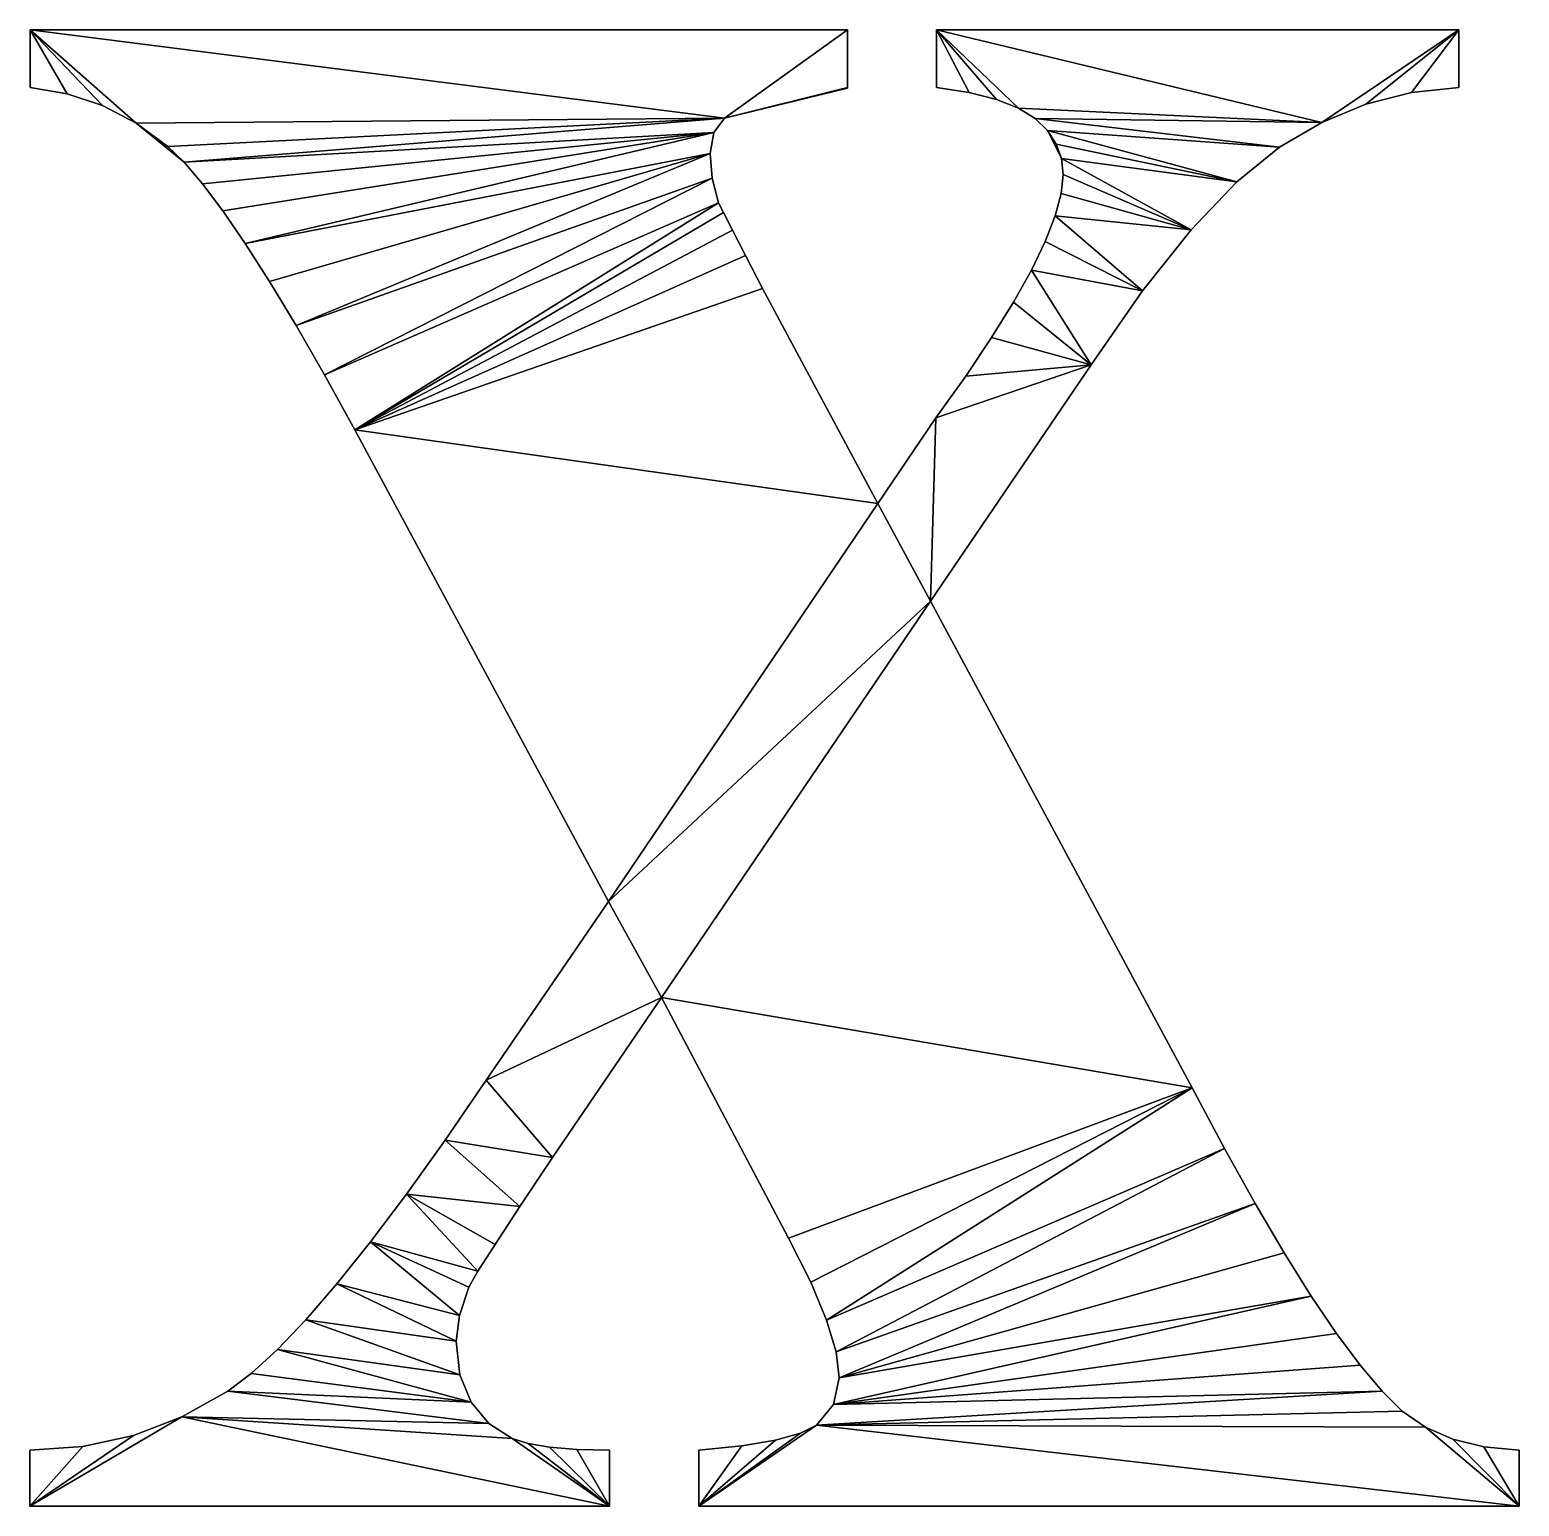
# Model space of a CAD drawing. Header units: metres. Extents: x 0.032 to 0.681, y 0 to 0.643.
import ezdxf

# ---------------------------------------------------------------- set-up
doc = ezdxf.new("R2010")
doc.units = ezdxf.units.M

msp = doc.modelspace()

# ---------------------------------------------------------------- meshes
at = {"layer": 'Armanisoft_0', "linetype": 'CONTINUOUS'}
mesh = msp.add_polyface(dxfattribs=at)
corners = [(0.077925, 0.602639), (0.091717, 0.592491), (0.09885, 0.585578), (0.031734, 0.643293), (0.06333, 0.610297), (0.047933, 0.615464), (0.031734, 0.61814), (0.334388, 0.604834), (0.387957, 0.643293), (0.329733, 0.598587), (0.125492, 0.55024), (0.115737, 0.564452), (0.106856, 0.576231), (0.328181, 0.589333), (0.329073, 0.578662), (0.147624, 0.514517), (0.077925, 0.602639, 0.229421), (0.09885, 0.585578, 0.229421), (0.091717, 0.592491, 0.229421), (0.031734, 0.643293, 0.229421), (0.06333, 0.610297, 0.229421), (0.047933, 0.615464, 0.229421), (0.031734, 0.61814, 0.229421), (0.334388, 0.604834, 0.229421), (0.387957, 0.643293, 0.229421), (0.329733, 0.598587, 0.229421), (0.115737, 0.564452, 0.229421), (0.125492, 0.55024, 0.229421), (0.106856, 0.576231, 0.229421), (0.328181, 0.589333, 0.229421), (0.329073, 0.578662, 0.229421), (0.147624, 0.514517, 0.229421), (0.106856, 0.576231), (0.115737, 0.564452), (0.115737, 0.564452, 0.229421), (0.106856, 0.576231, 0.229421), (0.09885, 0.585578), (0.09885, 0.585578, 0.229421), (0.091717, 0.592491), (0.091717, 0.592491, 0.229421), (0.077925, 0.602639), (0.077925, 0.602639, 0.229421), (0.06333, 0.610297), (0.06333, 0.610297, 0.229421), (0.047933, 0.615464), (0.047933, 0.615464, 0.229421), (0.031734, 0.61814), (0.031734, 0.61814, 0.229421), (0.031734, 0.643293), (0.031734, 0.643293, 0.229421), (0.387957, 0.643293), (0.387957, 0.643293, 0.229421), (0.329733, 0.598587), (0.334388, 0.604834), (0.334388, 0.604834, 0.229421), (0.329733, 0.598587, 0.229421), (0.328181, 0.589333), (0.328181, 0.589333, 0.229421), (0.329073, 0.578662), (0.329073, 0.578662, 0.229421), (0.33175, 0.567835), (0.33175, 0.567835, 0.229421), (0.333939, 0.563632), (0.333939, 0.563632, 0.229421), (0.337868, 0.55602), (0.337868, 0.55602, 0.229421)]
mesh.append_faces([[corners[k] for k in face] for face in [(0, 1, 2), (3, 0, 4), (3, 4, 5), (3, 5, 6), (7, 2, 1), (7, 1, 0), (7, 0, 3), (7, 3, 8), (9, 10, 11), (9, 11, 12), (9, 12, 2), (9, 2, 7), (13, 10, 9), (14, 15, 13), (16, 17, 18), (19, 20, 16), (19, 21, 20), (19, 22, 21), (23, 18, 17), (23, 16, 18), (23, 19, 16), (23, 24, 19), (25, 26, 27), (25, 28, 26), (25, 17, 28), (25, 23, 17), (29, 25, 27), (30, 29, 31), (32, 33, 34, 35), (36, 32, 35, 37), (38, 36, 37, 39), (40, 38, 39, 41), (42, 40, 41, 43), (44, 42, 43, 45), (46, 44, 45, 47), (48, 46, 47, 49), (50, 48, 49, 51), (52, 53, 54, 55), (56, 52, 55, 57), (58, 56, 57, 59), (60, 58, 59, 61), (62, 60, 61, 63), (64, 62, 63, 65)]])
mesh = msp.add_polyface(dxfattribs=at)
corners = [(0.334388, 0.604834), (0.387957, 0.643293), (0.387957, 0.61814), (0.387957, 0.617846), (0.475138, 0.599356), (0.478961, 0.593533), (0.481255, 0.587146), (0.426829, 0.643293), (0.462513, 0.609194), (0.452929, 0.612975), (0.441035, 0.615957), (0.426829, 0.61814), (0.516552, 0.529551), (0.468137, 0.538513), (0.47421, 0.551056), (0.478549, 0.562183), (0.49416, 0.497271), (0.450783, 0.509183), (0.460328, 0.524556), (0.334388, 0.604834, 0.229421), (0.387957, 0.61814, 0.229421), (0.387957, 0.643293, 0.229421), (0.387957, 0.617846, 0.229421), (0.475138, 0.599356, 0.229421), (0.481255, 0.587146, 0.229421), (0.478961, 0.593533, 0.229421), (0.426829, 0.643293, 0.229421), (0.452929, 0.612975, 0.229421), (0.462513, 0.609194, 0.229421), (0.441035, 0.615957, 0.229421), (0.426829, 0.61814, 0.229421), (0.516552, 0.529551, 0.229421), (0.47421, 0.551056, 0.229421), (0.468137, 0.538513, 0.229421), (0.478549, 0.562183, 0.229421), (0.49416, 0.497271, 0.229421), (0.450783, 0.509183, 0.229421), (0.439504, 0.492396, 0.229421), (0.460328, 0.524556, 0.229421), (0.387957, 0.61814), (0.387957, 0.643293), (0.387957, 0.643293, 0.229421), (0.387957, 0.61814, 0.229421), (0.387957, 0.617846), (0.387957, 0.617846, 0.229421), (0.334388, 0.604834), (0.334388, 0.604834, 0.229421), (0.343537, 0.545001), (0.337868, 0.55602), (0.337868, 0.55602, 0.229421), (0.343537, 0.545001, 0.229421), (0.350945, 0.530574), (0.350945, 0.530574, 0.229421), (0.450783, 0.509183), (0.439504, 0.492396), (0.439504, 0.492396, 0.229421), (0.450783, 0.509183, 0.229421), (0.460328, 0.524556), (0.460328, 0.524556, 0.229421), (0.468137, 0.538513), (0.468137, 0.538513, 0.229421), (0.47421, 0.551056), (0.47421, 0.551056, 0.229421), (0.478549, 0.562183), (0.478549, 0.562183, 0.229421), (0.481152, 0.571896), (0.481152, 0.571896, 0.229421), (0.48202, 0.580194), (0.48202, 0.580194, 0.229421), (0.481255, 0.587146), (0.481255, 0.587146, 0.229421), (0.478961, 0.593533), (0.478961, 0.593533, 0.229421), (0.475138, 0.599356), (0.475138, 0.599356, 0.229421), (0.469785, 0.604616), (0.469785, 0.604616, 0.229421), (0.462513, 0.609194), (0.462513, 0.609194, 0.229421), (0.452929, 0.612975), (0.452929, 0.612975, 0.229421), (0.441035, 0.615957), (0.441035, 0.615957, 0.229421), (0.426829, 0.61814), (0.426829, 0.61814, 0.229421), (0.426829, 0.643293), (0.426829, 0.643293, 0.229421)]
mesh.append_faces([[corners[k] for k in face] for face in [(0, 1, 2), (0, 2, 3), (4, 5, 6), (7, 8, 9), (7, 9, 10), (7, 10, 11), (12, 13, 14), (12, 14, 15), (16, 17, 18), (16, 18, 13), (16, 13, 12), (19, 20, 21), (19, 22, 20), (23, 24, 25), (26, 27, 28), (26, 29, 27), (26, 30, 29), (31, 32, 33), (31, 34, 32), (35, 36, 37), (35, 38, 36), (35, 33, 38), (39, 40, 41, 42), (43, 39, 42, 44), (45, 43, 44, 46), (47, 48, 49, 50), (51, 47, 50, 52), (53, 54, 55, 56), (57, 53, 56, 58), (59, 57, 58, 60), (61, 59, 60, 62), (63, 61, 62, 64), (65, 63, 64, 66), (67, 65, 66, 68), (69, 67, 68, 70), (71, 69, 70, 72), (73, 71, 72, 74), (75, 73, 74, 76), (77, 75, 76, 78), (79, 77, 78, 80), (81, 79, 80, 82), (83, 81, 82, 84), (85, 83, 84, 86)]])
mesh = msp.add_polyface(dxfattribs=at)
corners = [(0.633785, 0.615978), (0.6544, 0.643293), (0.6544, 0.61814), (0.613898, 0.610921), (0.59474, 0.60297), (0.469785, 0.604616), (0.462513, 0.609194), (0.426829, 0.643293), (0.576311, 0.592125), (0.475138, 0.599356), (0.557627, 0.576978), (0.481255, 0.587146), (0.478961, 0.593533), (0.537708, 0.55612), (0.478549, 0.562183), (0.481152, 0.571896), (0.48202, 0.580194), (0.516552, 0.529551), (0.633785, 0.615978, 0.229421), (0.6544, 0.61814, 0.229421), (0.6544, 0.643293, 0.229421), (0.613898, 0.610921, 0.229421), (0.59474, 0.60297, 0.229421), (0.462513, 0.609194, 0.229421), (0.469785, 0.604616, 0.229421), (0.426829, 0.643293, 0.229421), (0.576311, 0.592125, 0.229421), (0.475138, 0.599356, 0.229421), (0.557627, 0.576978, 0.229421), (0.478961, 0.593533, 0.229421), (0.481255, 0.587146, 0.229421), (0.537708, 0.55612, 0.229421), (0.481152, 0.571896, 0.229421), (0.478549, 0.562183, 0.229421), (0.48202, 0.580194, 0.229421), (0.516552, 0.529551, 0.229421), (0.49416, 0.497271, 0.229421), (0.468137, 0.538513, 0.229421), (0.6544, 0.643293), (0.426829, 0.643293), (0.426829, 0.643293, 0.229421), (0.6544, 0.643293, 0.229421), (0.6544, 0.61814), (0.6544, 0.61814, 0.229421), (0.633785, 0.615978), (0.633785, 0.615978, 0.229421), (0.613898, 0.610921), (0.613898, 0.610921, 0.229421), (0.59474, 0.60297), (0.59474, 0.60297, 0.229421), (0.576311, 0.592125), (0.576311, 0.592125, 0.229421), (0.557627, 0.576978), (0.557627, 0.576978, 0.229421), (0.537708, 0.55612), (0.537708, 0.55612, 0.229421), (0.516552, 0.529551), (0.516552, 0.529551, 0.229421), (0.49416, 0.497271), (0.49416, 0.497271, 0.229421)]
mesh.append_faces([[corners[k] for k in face] for face in [(0, 1, 2), (3, 1, 0), (4, 5, 6), (4, 6, 7), (4, 7, 1), (4, 1, 3), (8, 9, 5), (8, 5, 4), (10, 11, 12), (10, 12, 9), (10, 9, 8), (13, 14, 15), (13, 15, 16), (13, 16, 11), (13, 11, 10), (17, 14, 13), (18, 19, 20), (21, 18, 20), (22, 23, 24), (22, 25, 23), (22, 20, 25), (22, 21, 20), (26, 24, 27), (26, 22, 24), (28, 29, 30), (28, 27, 29), (28, 26, 27), (31, 32, 33), (31, 34, 32), (31, 30, 34), (31, 28, 30), (35, 31, 33), (36, 35, 37), (38, 39, 40, 41), (42, 38, 41, 43), (44, 42, 43, 45), (46, 44, 45, 47), (48, 46, 47, 49), (50, 48, 49, 51), (52, 50, 51, 53), (54, 52, 53, 55), (56, 54, 55, 57), (58, 56, 57, 59)]])
mesh = msp.add_polyface(dxfattribs=at)
corners = [(0.212607, 0.159488), (0.259404, 0.151919), (0.245197, 0.130604), (0.230487, 0.185604), (0.306949, 0.221583), (0.283849, 0.263441), (0.42414, 0.394336), (0.328181, 0.589333), (0.147624, 0.514517), (0.136121, 0.533595), (0.125492, 0.55024), (0.329073, 0.578662), (0.160001, 0.493006), (0.33175, 0.567835), (0.173252, 0.469062), (0.333939, 0.563632), (0.337868, 0.55602), (0.343537, 0.545001), (0.350945, 0.530574), (0.40125, 0.436949), (0.212607, 0.159488, 0.229421), (0.245197, 0.130604, 0.229421), (0.259404, 0.151919, 0.229421), (0.230487, 0.185604, 0.229421), (0.306949, 0.221583, 0.229421), (0.283849, 0.263441, 0.229421), (0.42414, 0.394336, 0.229421), (0.328181, 0.589333, 0.229421), (0.136121, 0.533595, 0.229421), (0.147624, 0.514517, 0.229421), (0.125492, 0.55024, 0.229421), (0.329073, 0.578662, 0.229421), (0.160001, 0.493006, 0.229421), (0.33175, 0.567835, 0.229421), (0.173252, 0.469062, 0.229421), (0.333939, 0.563632, 0.229421), (0.337868, 0.55602, 0.229421), (0.343537, 0.545001, 0.229421), (0.350945, 0.530574, 0.229421), (0.40125, 0.436949, 0.229421), (0.306949, 0.221583), (0.362347, 0.116842), (0.362347, 0.116842, 0.229421), (0.306949, 0.221583, 0.229421), (0.259404, 0.151919), (0.259404, 0.151919, 0.229421), (0.212607, 0.159488), (0.195813, 0.135996), (0.195813, 0.135996, 0.229421), (0.212607, 0.159488, 0.229421), (0.230487, 0.185604), (0.230487, 0.185604, 0.229421), (0.283849, 0.263441), (0.283849, 0.263441, 0.229421), (0.173252, 0.469062), (0.173252, 0.469062, 0.229421), (0.160001, 0.493006), (0.160001, 0.493006, 0.229421), (0.147624, 0.514517), (0.147624, 0.514517, 0.229421), (0.136121, 0.533595), (0.136121, 0.533595, 0.229421), (0.125492, 0.55024), (0.125492, 0.55024, 0.229421), (0.115737, 0.564452), (0.115737, 0.564452, 0.229421)]
mesh.append_faces([[corners[k] for k in face] for face in [(0, 1, 2), (3, 4, 1), (3, 1, 0), (5, 6, 4), (5, 4, 3), (7, 8, 9), (7, 9, 10), (11, 12, 8), (13, 14, 12), (13, 12, 11), (15, 14, 13), (16, 14, 15), (17, 14, 16), (18, 14, 17), (19, 5, 14), (19, 14, 18), (20, 21, 22), (23, 22, 24), (23, 20, 22), (25, 24, 26), (25, 23, 24), (27, 28, 29), (27, 30, 28), (31, 29, 32), (33, 32, 34), (33, 31, 32), (35, 33, 34), (36, 35, 34), (37, 36, 34), (38, 37, 34), (39, 34, 25), (39, 38, 34), (40, 41, 42, 43), (44, 40, 43, 45), (46, 47, 48, 49), (50, 46, 49, 51), (52, 50, 51, 53), (54, 52, 53, 55), (56, 54, 55, 57), (58, 56, 57, 59), (60, 58, 59, 61), (62, 60, 61, 63), (64, 62, 63, 65)]])
mesh = msp.add_polyface(dxfattribs=at)
corners = [(0.384396, 0.055984), (0.565694, 0.131834), (0.578266, 0.11041), (0.590081, 0.09153), (0.383018, 0.067236), (0.552366, 0.155805), (0.378884, 0.08113), (0.538281, 0.182321), (0.371994, 0.097666), (0.362347, 0.116842), (0.306949, 0.221583), (0.42414, 0.394336), (0.40125, 0.436949), (0.283849, 0.263441), (0.426489, 0.474195), (0.49416, 0.497271), (0.439504, 0.492396), (0.450783, 0.509183), (0.381907, 0.044282, 0.229421), (0.601141, 0.075197, 0.229421), (0.590081, 0.09153, 0.229421), (0.384396, 0.055984, 0.229421), (0.578266, 0.11041, 0.229421), (0.565694, 0.131834, 0.229421), (0.383018, 0.067236, 0.229421), (0.552366, 0.155805, 0.229421), (0.378884, 0.08113, 0.229421), (0.538281, 0.182321, 0.229421), (0.371994, 0.097666, 0.229421), (0.362347, 0.116842, 0.229421), (0.306949, 0.221583, 0.229421), (0.42414, 0.394336, 0.229421), (0.40125, 0.436949, 0.229421), (0.283849, 0.263441, 0.229421), (0.426489, 0.474195, 0.229421), (0.49416, 0.497271, 0.229421), (0.439504, 0.492396, 0.229421), (0.538281, 0.182321), (0.42414, 0.394336), (0.42414, 0.394336, 0.229421), (0.538281, 0.182321, 0.229421), (0.552366, 0.155805), (0.552366, 0.155805, 0.229421), (0.565694, 0.131834), (0.565694, 0.131834, 0.229421), (0.578266, 0.11041), (0.578266, 0.11041, 0.229421), (0.590081, 0.09153), (0.590081, 0.09153, 0.229421), (0.601141, 0.075197), (0.601141, 0.075197, 0.229421), (0.378884, 0.08113), (0.383018, 0.067236), (0.383018, 0.067236, 0.229421), (0.378884, 0.08113, 0.229421), (0.371994, 0.097666), (0.371994, 0.097666, 0.229421), (0.362347, 0.116842), (0.362347, 0.116842, 0.229421), (0.40125, 0.436949), (0.350945, 0.530574), (0.350945, 0.530574, 0.229421), (0.40125, 0.436949, 0.229421), (0.426489, 0.474195), (0.426489, 0.474195, 0.229421), (0.439504, 0.492396), (0.439504, 0.492396, 0.229421), (0.49416, 0.497271), (0.49416, 0.497271, 0.229421)]
mesh.append_faces([[corners[k] for k in face] for face in [(0, 1, 2), (0, 2, 3), (4, 5, 1), (4, 1, 0), (6, 7, 5), (6, 5, 4), (8, 7, 6), (9, 7, 8), (10, 11, 7), (10, 7, 9), (12, 11, 13), (14, 11, 12), (15, 11, 14), (15, 14, 16), (15, 16, 17), (18, 19, 20), (21, 22, 23), (21, 20, 22), (24, 23, 25), (24, 21, 23), (26, 25, 27), (26, 24, 25), (28, 26, 27), (29, 28, 27), (30, 27, 31), (30, 29, 27), (32, 33, 31), (34, 32, 31), (35, 34, 31), (35, 36, 34), (37, 38, 39, 40), (41, 37, 40, 42), (43, 41, 42, 44), (45, 43, 44, 46), (47, 45, 46, 48), (49, 47, 48, 50), (51, 52, 53, 54), (55, 51, 54, 56), (57, 55, 56, 58), (59, 60, 61, 62), (63, 59, 62, 64), (65, 63, 64, 66), (38, 67, 68, 39)]])
mesh = msp.add_polyface(dxfattribs=at)
corners = [(0.341868, 0.026316), (0.323171, 0), (0.323171, 0.02439), (0.356646, 0.028777), (0.284299, 0), (0.241866, 0.029489), (0.248785, 0.027258), (0.258163, 0.025665), (0.270001, 0.024709), (0.284299, 0.02439), (0.097849, 0.038876), (0.180105, 0.115128), (0.226943, 0.102344), (0.222897, 0.095399), (0.218813, 0.083096), (0.195813, 0.135996), (0.245197, 0.130604), (0.234376, 0.114079), (0.212607, 0.159488), (0.341868, 0.026316, 0.229421), (0.323171, 0.02439, 0.229421), (0.323171, 0, 0.229421), (0.356646, 0.028777, 0.229421), (0.284299, 0, 0.229421), (0.248785, 0.027258, 0.229421), (0.241866, 0.029489, 0.229421), (0.258163, 0.025665, 0.229421), (0.270001, 0.024709, 0.229421), (0.284299, 0.02439, 0.229421), (0.097849, 0.038876, 0.229421), (0.180105, 0.115128, 0.229421), (0.222897, 0.095399, 0.229421), (0.226943, 0.102344, 0.229421), (0.218813, 0.083096, 0.229421), (0.195813, 0.135996, 0.229421), (0.234376, 0.114079, 0.229421), (0.245197, 0.130604, 0.229421), (0.212607, 0.159488, 0.229421), (0.323171, 0.02439), (0.323171, 0), (0.323171, 0, 0.229421), (0.323171, 0.02439, 0.229421), (0.341868, 0.026316), (0.341868, 0.026316, 0.229421), (0.245197, 0.130604), (0.259404, 0.151919), (0.259404, 0.151919, 0.229421), (0.245197, 0.130604, 0.229421), (0.234376, 0.114079), (0.234376, 0.114079, 0.229421), (0.226943, 0.102344), (0.226943, 0.102344, 0.229421), (0.222897, 0.095399), (0.222897, 0.095399, 0.229421), (0.218813, 0.083096), (0.218813, 0.083096, 0.229421), (0.217452, 0.07188), (0.217452, 0.07188, 0.229421), (0.219081, 0.057269), (0.219081, 0.057269, 0.229421), (0.22397, 0.045274), (0.22397, 0.045274, 0.229421), (0.231702, 0.035984), (0.231702, 0.035984, 0.229421), (0.241866, 0.029489), (0.241866, 0.029489, 0.229421), (0.248785, 0.027258), (0.248785, 0.027258, 0.229421), (0.258163, 0.025665), (0.258163, 0.025665, 0.229421), (0.270001, 0.024709), (0.270001, 0.024709, 0.229421), (0.284299, 0.02439), (0.284299, 0.02439, 0.229421), (0.284299, 0), (0.284299, 0, 0.229421)]
mesh.append_faces([[corners[k] for k in face] for face in [(0, 1, 2), (3, 1, 0), (4, 5, 6), (4, 6, 7), (4, 7, 8), (4, 8, 9), (10, 5, 4), (11, 12, 13), (11, 13, 14), (15, 16, 17), (15, 17, 12), (15, 12, 11), (18, 16, 15), (19, 20, 21), (22, 19, 21), (23, 24, 25), (23, 26, 24), (23, 27, 26), (23, 28, 27), (29, 23, 25), (30, 31, 32), (30, 33, 31), (34, 35, 36), (34, 32, 35), (34, 30, 32), (37, 34, 36), (38, 39, 40, 41), (42, 38, 41, 43), (44, 45, 46, 47), (48, 44, 47, 49), (50, 48, 49, 51), (52, 50, 51, 53), (54, 52, 53, 55), (56, 54, 55, 57), (58, 56, 57, 59), (60, 58, 59, 61), (62, 60, 61, 63), (64, 62, 63, 65), (66, 64, 65, 67), (68, 66, 67, 69), (70, 68, 69, 71), (72, 70, 71, 73), (74, 72, 73, 75)]])
mesh = msp.add_polyface(dxfattribs=at)
corners = [(0.054723, 0.026), (0.031593, 0), (0.031593, 0.02439), (0.076808, 0.030828), (0.097849, 0.038876), (0.231702, 0.035984), (0.241866, 0.029489), (0.284299, 0), (0.117846, 0.050142), (0.22397, 0.045274), (0.128127, 0.057892), (0.139493, 0.068266), (0.219081, 0.057269), (0.151944, 0.081263), (0.217452, 0.07188), (0.165482, 0.096884), (0.218813, 0.083096), (0.180105, 0.115128), (0.054723, 0.026, 0.229421), (0.031593, 0.02439, 0.229421), (0.031593, 0, 0.229421), (0.076808, 0.030828, 0.229421), (0.097849, 0.038876, 0.229421), (0.241866, 0.029489, 0.229421), (0.231702, 0.035984, 0.229421), (0.284299, 0, 0.229421), (0.117846, 0.050142, 0.229421), (0.22397, 0.045274, 0.229421), (0.128127, 0.057892, 0.229421), (0.139493, 0.068266, 0.229421), (0.219081, 0.057269, 0.229421), (0.151944, 0.081263, 0.229421), (0.217452, 0.07188, 0.229421), (0.165482, 0.096884, 0.229421), (0.218813, 0.083096, 0.229421), (0.180105, 0.115128, 0.229421), (0.031593, 0), (0.284299, 0), (0.284299, 0, 0.229421), (0.031593, 0, 0.229421), (0.031593, 0.02439), (0.031593, 0.02439, 0.229421), (0.054723, 0.026), (0.054723, 0.026, 0.229421), (0.076808, 0.030828), (0.076808, 0.030828, 0.229421), (0.097849, 0.038876), (0.097849, 0.038876, 0.229421), (0.117846, 0.050142), (0.117846, 0.050142, 0.229421), (0.128127, 0.057892), (0.128127, 0.057892, 0.229421), (0.139493, 0.068266), (0.139493, 0.068266, 0.229421), (0.151944, 0.081263), (0.151944, 0.081263, 0.229421), (0.165482, 0.096884), (0.165482, 0.096884, 0.229421), (0.180105, 0.115128), (0.180105, 0.115128, 0.229421), (0.195813, 0.135996), (0.195813, 0.135996, 0.229421)]
mesh.append_faces([[corners[k] for k in face] for face in [(0, 1, 2), (3, 1, 0), (4, 5, 6), (4, 7, 1), (4, 1, 3), (8, 9, 5), (8, 5, 4), (10, 9, 8), (11, 12, 9), (11, 9, 10), (13, 14, 12), (13, 12, 11), (15, 16, 14), (15, 14, 13), (17, 16, 15), (18, 19, 20), (21, 18, 20), (22, 23, 24), (22, 20, 25), (22, 21, 20), (26, 24, 27), (26, 22, 24), (28, 26, 27), (29, 27, 30), (29, 28, 27), (31, 30, 32), (31, 29, 30), (33, 32, 34), (33, 31, 32), (35, 33, 34), (36, 37, 38, 39), (40, 36, 39, 41), (42, 40, 41, 43), (44, 42, 43, 45), (46, 44, 45, 47), (48, 46, 47, 49), (50, 48, 49, 51), (52, 50, 51, 53), (54, 52, 53, 55), (56, 54, 55, 57), (58, 56, 57, 59), (60, 58, 59, 61)]])
mesh = msp.add_polyface(dxfattribs=at)
corners = [(0.680757, 0), (0.6399, 0.034436), (0.651767, 0.029244), (0.665386, 0.025896), (0.680757, 0.02439), (0.367503, 0.031776), (0.323171, 0), (0.356646, 0.028777), (0.374441, 0.035311), (0.620992, 0.050167), (0.629784, 0.041471), (0.381907, 0.044282), (0.590081, 0.09153), (0.601141, 0.075197), (0.611445, 0.061409), (0.384396, 0.055984), (0.680757, 0, 0.229421), (0.651767, 0.029244, 0.229421), (0.6399, 0.034436, 0.229421), (0.665386, 0.025896, 0.229421), (0.680757, 0.02439, 0.229421), (0.367503, 0.031776, 0.229421), (0.356646, 0.028777, 0.229421), (0.323171, 0, 0.229421), (0.374441, 0.035311, 0.229421), (0.629784, 0.041471, 0.229421), (0.620992, 0.050167, 0.229421), (0.381907, 0.044282, 0.229421), (0.611445, 0.061409, 0.229421), (0.601141, 0.075197, 0.229421), (0.384396, 0.055984, 0.229421), (0.590081, 0.09153, 0.229421), (0.611445, 0.061409), (0.601141, 0.075197), (0.601141, 0.075197, 0.229421), (0.611445, 0.061409, 0.229421), (0.620992, 0.050167), (0.620992, 0.050167, 0.229421), (0.629784, 0.041471), (0.629784, 0.041471, 0.229421), (0.6399, 0.034436), (0.6399, 0.034436, 0.229421), (0.651767, 0.029244), (0.651767, 0.029244, 0.229421), (0.665386, 0.025896), (0.665386, 0.025896, 0.229421), (0.680757, 0.02439), (0.680757, 0.02439, 0.229421), (0.680757, 0), (0.680757, 0, 0.229421), (0.323171, 0), (0.323171, 0, 0.229421), (0.356646, 0.028777), (0.341868, 0.026316), (0.341868, 0.026316, 0.229421), (0.356646, 0.028777, 0.229421), (0.367503, 0.031776), (0.367503, 0.031776, 0.229421), (0.374441, 0.035311), (0.374441, 0.035311, 0.229421), (0.381907, 0.044282), (0.381907, 0.044282, 0.229421), (0.384396, 0.055984), (0.384396, 0.055984, 0.229421), (0.383018, 0.067236), (0.383018, 0.067236, 0.229421)]
mesh.append_faces([[corners[k] for k in face] for face in [(0, 1, 2), (0, 2, 3), (0, 3, 4), (5, 6, 7), (8, 9, 10), (8, 10, 1), (8, 1, 0), (8, 0, 6), (8, 6, 5), (11, 12, 13), (11, 13, 14), (11, 14, 9), (11, 9, 8), (15, 12, 11), (16, 17, 18), (16, 19, 17), (16, 20, 19), (21, 22, 23), (24, 25, 26), (24, 18, 25), (24, 16, 18), (24, 23, 16), (24, 21, 23), (27, 28, 29), (27, 26, 28), (27, 24, 26), (30, 27, 31), (32, 33, 34, 35), (36, 32, 35, 37), (38, 36, 37, 39), (40, 38, 39, 41), (42, 40, 41, 43), (44, 42, 43, 45), (46, 44, 45, 47), (48, 46, 47, 49), (50, 48, 49, 51), (52, 53, 54, 55), (56, 52, 55, 57), (58, 56, 57, 59), (60, 58, 59, 61), (62, 60, 61, 63), (64, 62, 63, 65)]])

doc.saveas('drawing.dxf')
